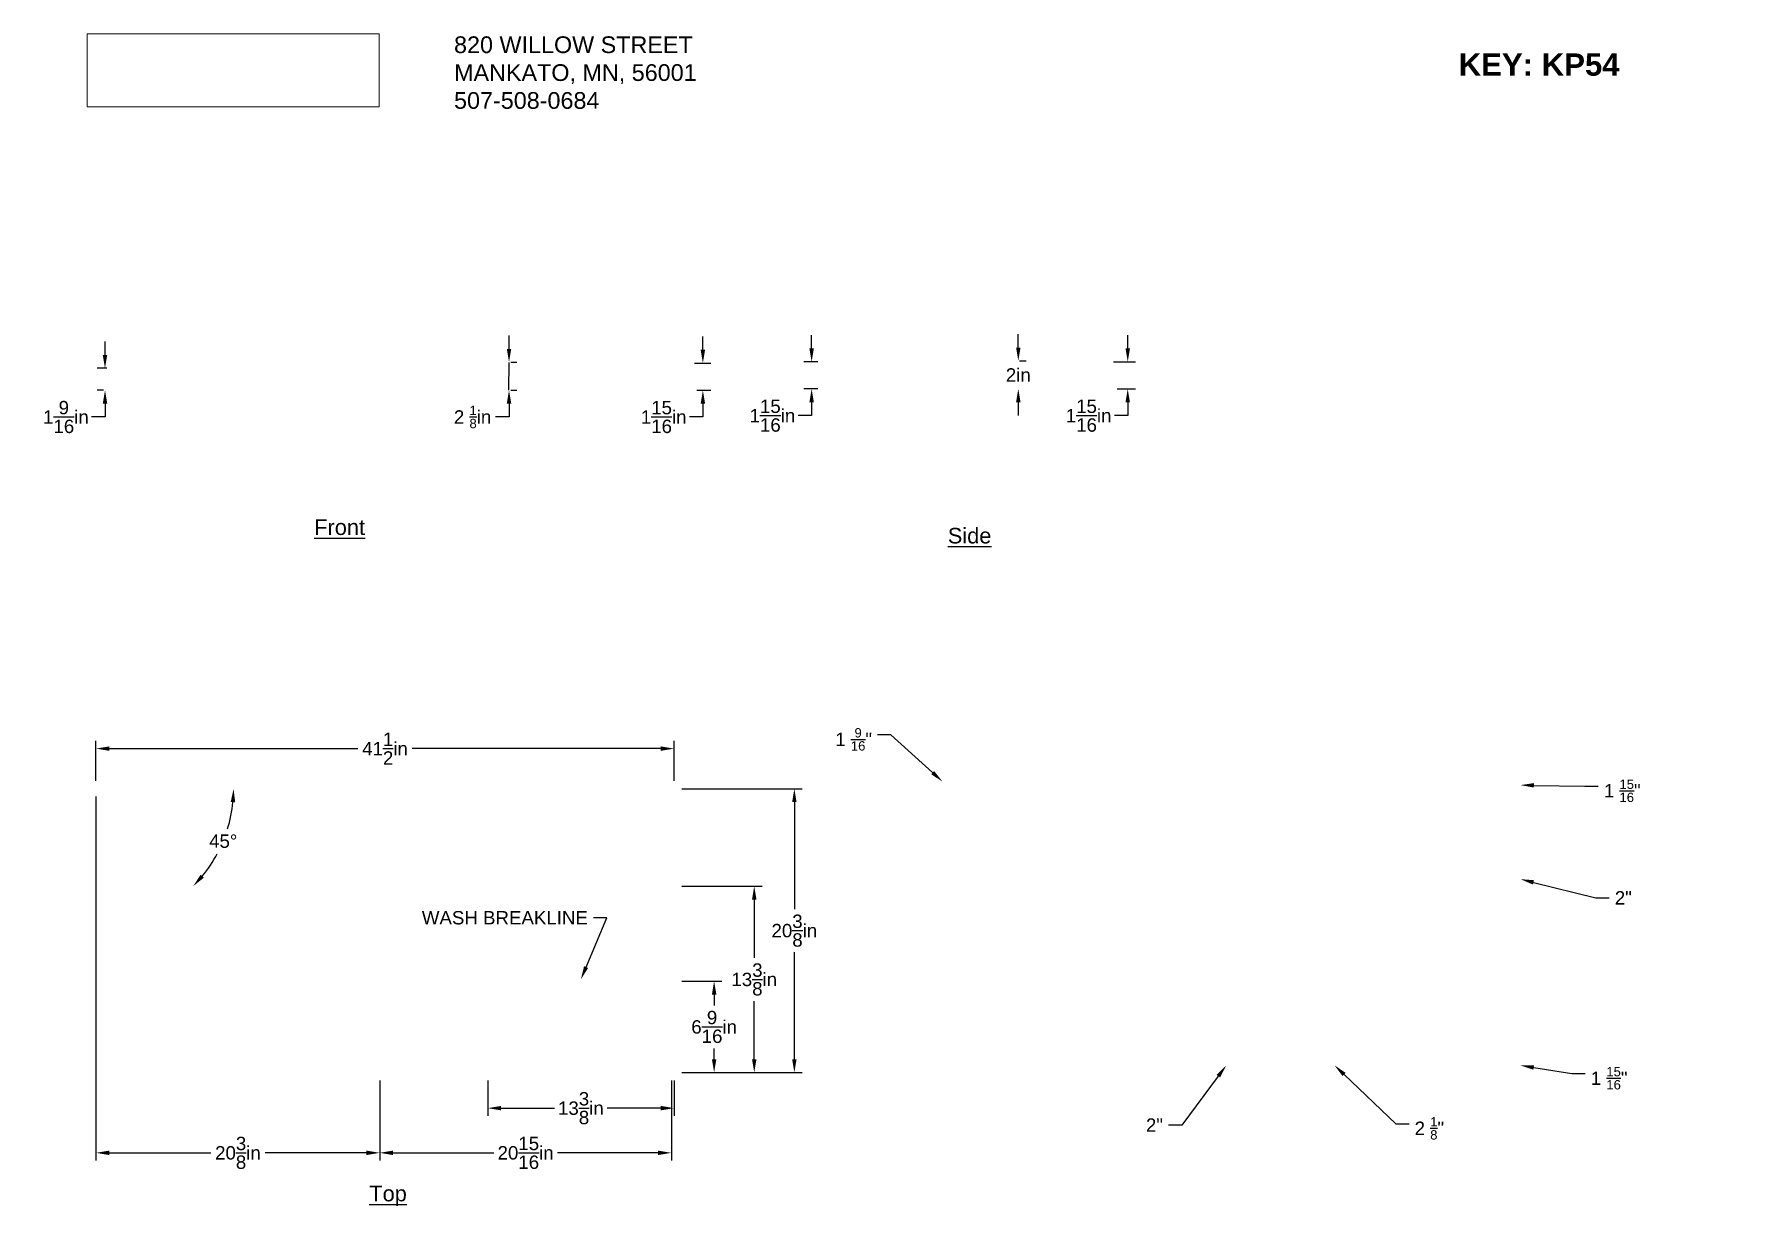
# Paper-space layout 'kp54' of a CAD drawing. Header units: inches. Extents: x 0.4 to 15.6, y 0.2 to 10.7.
import ezdxf
from ezdxf import colors
from ezdxf.entities.mleader import LeaderData, LeaderLine
from ezdxf.math import Vec2, Vec3

# ---------------------------------------------------------------- set-up
doc = ezdxf.new("R2010")
doc.units = ezdxf.units.IN
doc.header["$LTSCALE"] = 0.75
doc.header["$MEASUREMENT"] = 0
doc.linetypes.add('CENTER2', pattern=[1.125, 0.75, -0.125, 0.125, -0.125])
for name, color, linetype, lineweight in [('Annotations', 7, 'Continuous', 25), ('Dimensions', 7, 'Continuous', 25), ('Sketch1', 7, 'Continuous', 35)]:
    doc.layers.add(name, color=color, linetype=linetype, lineweight=lineweight)
doc.styles.get("Standard").update_dxf_attribs({"font": 'arial.ttf'})
doc.dimstyles.get("Standard").update_dxf_attribs({"dimtxt": 0.12, "dimasz": 0.12, "dimexe": 0.07, "dimexo": 0.07, "dimgap": 0.05, "dimtad": 0, "dimtih": 1, "dimtoh": 1, "dimdec": 4, "dimzin": 12, "dimdsep": 46, "dimlunit": 5, "dimtxsty": 'Standard', "dimcen": 0, "dimclrd": 256, "dimclre": 256, "dimclrt": 256, "dimazin": 3, "dimtp": 0.01, "dimtm": 0.01, "dimtfac": 1, "dimtdec": 4, "dimtofl": 0, "dimtmove": 0, "dimatfit": 3, "dimfxl": 1, "dimtolj": 1, "dimtzin": 12, "dimarcsym": 1})
picture_1 = doc.add_image_def('image1.jpg', size_in_pixel=(512, 128))

# ---------------------------------------------------------------- blocks, each defined once
blk = doc.blocks.new('*D28')
at = {"layer": 'Defpoints', "color": 0, "lineweight": 25, "transparency": 16777216}
for p in [(6.123, 2.248), (6.483, 2.248), (6.123, 1.429)]:
    blk.add_point(p, dxfattribs=at)
at = {"layer": 'Dimensions', "lineweight": -2, "transparency": 16777216}
for p, q in [((6.193, 2.248), (6.553, 2.248)), ((6.483, 2.128), (6.483, 2.032)), ((6.483, 1.549), (6.483, 1.645)), ((6.193, 1.429), (6.553, 1.429))]:
    blk.add_line(p, q, dxfattribs=at)
at = {"layer": 'Dimensions', "lineweight": 25, "transparency": 16777216}
for points in [[(6.463, 2.128), (6.503, 2.128), (6.483, 2.248)], [(6.463, 1.549), (6.503, 1.549), (6.483, 1.429)]]:
    blk.add_solid(points, dxfattribs=at)
at = {"layer": 'Dimensions', "lineweight": 25, "transparency": 16777216, "insert": (6.483, 1.839), "char_height": 0.12, "attachment_point": 5}
blk.add_mtext('\\A1;6{\\H1x;\\S9/16;}in', dxfattribs=at)
blk = doc.blocks.new('*D29')
at = {"layer": 'Defpoints', "color": 0, "lineweight": 25, "transparency": 16777216}
for p in [(6.123, 3.101), (6.123, 1.429), (6.843, 1.429)]:
    blk.add_point(p, dxfattribs=at)
at = {"layer": 'Dimensions', "lineweight": -2, "transparency": 16777216}
for p, q in [((6.193, 3.101), (6.913, 3.101)), ((6.843, 2.981), (6.843, 2.459)), ((6.843, 1.549), (6.843, 2.071)), ((6.193, 1.429), (6.913, 1.429))]:
    blk.add_line(p, q, dxfattribs=at)
at = {"layer": 'Dimensions', "lineweight": 25, "transparency": 16777216}
for points in [[(6.823, 2.981), (6.863, 2.981), (6.843, 3.101)], [(6.823, 1.549), (6.863, 1.549), (6.843, 1.429)]]:
    blk.add_solid(points, dxfattribs=at)
at = {"layer": 'Dimensions', "lineweight": 25, "transparency": 16777216, "insert": (6.843, 2.265), "char_height": 0.12, "attachment_point": 5}
blk.add_mtext('\\A1;13{\\H1x;\\S3/8;}in', dxfattribs=at)
blk = doc.blocks.new('*D30')
at = {"layer": 'Defpoints', "color": 0, "lineweight": 25, "transparency": 16777216}
for p in [(4.451, 1.429), (6.123, 1.429), (4.451, 1.11)]:
    blk.add_point(p, dxfattribs=at)
at = {"layer": 'Dimensions', "lineweight": -2, "transparency": 16777216}
for p, q in [((4.451, 1.359), (4.451, 1.04)), ((6.123, 1.359), (6.123, 1.04)), ((4.571, 1.11), (5.05, 1.11)), ((6.003, 1.11), (5.524, 1.11))]:
    blk.add_line(p, q, dxfattribs=at)
at = {"layer": 'Dimensions', "lineweight": 25, "transparency": 16777216}
for points in [[(4.571, 1.13), (4.571, 1.09), (4.451, 1.11)], [(6.003, 1.13), (6.003, 1.09), (6.123, 1.11)]]:
    blk.add_solid(points, dxfattribs=at)
at = {"layer": 'Dimensions', "lineweight": 25, "transparency": 16777216, "insert": (5.287, 1.11), "char_height": 0.12, "attachment_point": 5}
blk.add_mtext('\\A1;13{\\H1x;\\S3/8;}in', dxfattribs=at)
blk = doc.blocks.new('*D31')
at = {"layer": 'Defpoints', "color": 0, "lineweight": 25, "transparency": 16777216}
for p in [(0.935, 3.976), (6.123, 3.976), (0.967, 3.945), (2.005, 3.359), (3.482, 1.429)]:
    blk.add_point(p, dxfattribs=at)
at = {"layer": 'Dimensions', "lineweight": -2, "transparency": 16777216}
for start, end in [(343.0243, 354.4297), (320.5703, 331.8495)]:
    blk.add_arc((0.935, 3.976), 1.235, start, end, dxfattribs=at)
at = {"layer": 'Dimensions', "lineweight": 25, "transparency": 16777216}
for points in [[(2.144, 3.857), (2.184, 3.855), (2.17, 3.976)], [(1.904, 3.178), (1.874, 3.205), (1.808, 3.103)]]:
    blk.add_solid(points, dxfattribs=at)
at = {"layer": 'Dimensions', "lineweight": 25, "transparency": 16777216, "insert": (2.077, 3.505), "char_height": 0.12, "attachment_point": 5}
blk.add_mtext('\\A1;45°', dxfattribs=at)
blk = doc.blocks.new('*D33')
at = {"layer": 'Defpoints', "color": 0, "lineweight": 25, "transparency": 16777216}
for p in [(1.103, 7.749), (1.016, 7.552), (1.072, 7.552)]:
    blk.add_point(p, dxfattribs=at)
at = {"layer": 'Dimensions', "lineweight": -2, "transparency": 16777216}
for p, q in [((1.016, 7.869), (1.016, 7.989)), ((1.033, 7.749), (0.946, 7.749)), ((1.002, 7.552), (0.946, 7.552)), ((1.016, 7.432), (1.016, 7.312)), ((1.016, 7.312), (0.896, 7.312))]:
    blk.add_line(p, q, dxfattribs=at)
at = {"layer": 'Dimensions', "lineweight": 25, "transparency": 16777216}
for points in [[(0.996, 7.869), (1.036, 7.869), (1.016, 7.749)], [(0.996, 7.432), (1.036, 7.432), (1.016, 7.552)]]:
    blk.add_solid(points, dxfattribs=at)
at = {"layer": 'Dimensions', "lineweight": 25, "transparency": 16777216, "insert": (0.665, 7.312), "char_height": 0.12, "attachment_point": 5}
blk.add_mtext('\\A1;1{\\H1x;\\S9/16;}in', dxfattribs=at)
blk = doc.blocks.new('*D34')
at = {"layer": 'Defpoints', "color": 0, "lineweight": 25, "transparency": 16777216}
for p in [(6.236, 7.795), (6.259, 7.552), (6.382, 7.552)]:
    blk.add_point(p, dxfattribs=at)
at = {"layer": 'Dimensions', "lineweight": -2, "transparency": 16777216}
for p, q in [((6.382, 7.915), (6.382, 8.035)), ((6.306, 7.795), (6.452, 7.795)), ((6.329, 7.552), (6.452, 7.552)), ((6.382, 7.432), (6.382, 7.312)), ((6.382, 7.312), (6.262, 7.312))]:
    blk.add_line(p, q, dxfattribs=at)
at = {"layer": 'Dimensions', "lineweight": 25, "transparency": 16777216}
for points in [[(6.362, 7.915), (6.402, 7.915), (6.382, 7.795)], [(6.362, 7.432), (6.402, 7.432), (6.382, 7.552)]]:
    blk.add_solid(points, dxfattribs=at)
at = {"layer": 'Dimensions', "lineweight": 25, "transparency": 16777216, "insert": (6.03, 7.312), "char_height": 0.12, "attachment_point": 5}
blk.add_mtext('\\A1;1{\\H1x;\\S15/16;}in', dxfattribs=at)
blk = doc.blocks.new('*D35')
at = {"layer": 'Defpoints', "color": 0, "lineweight": 25, "transparency": 16777216}
for p in [(7.483, 7.807), (7.358, 7.564), (7.483, 7.564)]:
    blk.add_point(p, dxfattribs=at)
at = {"layer": 'Dimensions', "lineweight": -2, "transparency": 16777216}
for p, q in [((7.358, 7.927), (7.358, 8.047)), ((7.413, 7.807), (7.288, 7.807)), ((7.413, 7.564), (7.288, 7.564)), ((7.358, 7.324), (7.238, 7.324)), ((7.358, 7.444), (7.358, 7.324))]:
    blk.add_line(p, q, dxfattribs=at)
at = {"layer": 'Dimensions', "lineweight": 25, "transparency": 16777216}
for points in [[(7.338, 7.927), (7.378, 7.927), (7.358, 7.807)], [(7.338, 7.444), (7.378, 7.444), (7.358, 7.564)]]:
    blk.add_solid(points, dxfattribs=at)
at = {"layer": 'Dimensions', "lineweight": 25, "transparency": 16777216, "insert": (7.006, 7.324), "char_height": 0.12, "attachment_point": 5}
blk.add_mtext('\\A1;1{\\H1x;\\S15/16;}in', dxfattribs=at)
blk = doc.blocks.new('*D37')
at = {"layer": 'Defpoints', "color": 0, "lineweight": 25, "transparency": 16777216}
for p in [(9.154, 7.815), (9.213, 7.564), (9.213, 7.564)]:
    blk.add_point(p, dxfattribs=at)
at = {"layer": 'Dimensions', "lineweight": -2, "transparency": 16777216}
for p, q in [((9.213, 7.935), (9.213, 8.055)), ((9.224, 7.815), (9.283, 7.815)), ((9.213, 7.444), (9.213, 7.324))]:
    blk.add_line(p, q, dxfattribs=at)
at = {"layer": 'Dimensions', "lineweight": 25, "transparency": 16777216}
for points in [[(9.193, 7.935), (9.233, 7.935), (9.213, 7.815)], [(9.193, 7.444), (9.233, 7.444), (9.213, 7.564)]]:
    blk.add_solid(points, dxfattribs=at)
at = {"layer": 'Dimensions', "lineweight": 25, "transparency": 16777216, "insert": (9.213, 7.689), "char_height": 0.12, "attachment_point": 5}
blk.add_mtext('\\A1;2in', dxfattribs=at)
blk = doc.blocks.new('*D38')
at = {"layer": 'Defpoints', "color": 0, "lineweight": 25, "transparency": 16777216}
for p in [(9.998, 7.807), (10.03, 7.564), (10.195, 7.564)]:
    blk.add_point(p, dxfattribs=at)
at = {"layer": 'Dimensions', "lineweight": -2, "transparency": 16777216}
for p, q in [((10.195, 7.927), (10.195, 8.047)), ((10.068, 7.807), (10.265, 7.807)), ((10.1, 7.564), (10.265, 7.564)), ((10.195, 7.324), (10.075, 7.324)), ((10.195, 7.444), (10.195, 7.324))]:
    blk.add_line(p, q, dxfattribs=at)
at = {"layer": 'Dimensions', "lineweight": 25, "transparency": 16777216}
for points in [[(10.175, 7.927), (10.215, 7.927), (10.195, 7.807)], [(10.175, 7.444), (10.215, 7.444), (10.195, 7.564)]]:
    blk.add_solid(points, dxfattribs=at)
at = {"layer": 'Dimensions', "lineweight": 25, "transparency": 16777216, "insert": (9.844, 7.324), "char_height": 0.12, "attachment_point": 5}
blk.add_mtext('\\A1;1{\\H1x;\\S15/16;}in', dxfattribs=at)
blk = doc.blocks.new('*D40')
at = {"layer": 'Defpoints', "color": 0, "lineweight": 25, "transparency": 16777216}
for p in [(4.587, 7.803), (4.587, 7.552), (4.642, 7.552)]:
    blk.add_point(p, dxfattribs=at)
at = {"layer": 'Dimensions', "lineweight": -2, "transparency": 16777216}
for p, q in [((4.642, 7.923), (4.642, 8.043)), ((4.657, 7.803), (4.712, 7.803)), ((4.657, 7.552), (4.712, 7.552)), ((4.642, 7.432), (4.642, 7.312)), ((4.642, 7.312), (4.522, 7.312))]:
    blk.add_line(p, q, dxfattribs=at)
at = {"layer": 'Dimensions', "lineweight": 25, "transparency": 16777216}
for points in [[(4.622, 7.923), (4.662, 7.923), (4.642, 7.803)], [(4.622, 7.432), (4.662, 7.432), (4.642, 7.552)]]:
    blk.add_solid(points, dxfattribs=at)
at = {"layer": 'Dimensions', "lineweight": 25, "transparency": 16777216, "insert": (4.315, 7.312), "char_height": 0.12, "attachment_point": 5}
blk.add_mtext('\\A1;2 {\\H0.7x;\\S1/8;}in', dxfattribs=at)
blk = doc.blocks.new('*D43')
at = {"layer": 'Defpoints', "color": 0, "lineweight": 25, "transparency": 16777216}
for p in [(0.935, 4.336), (0.935, 3.976), (6.123, 3.976)]:
    blk.add_point(p, dxfattribs=at)
at = {"layer": 'Dimensions', "lineweight": -2, "transparency": 16777216}
for p, q in [((0.935, 4.046), (0.935, 4.406)), ((1.055, 4.336), (3.284, 4.336)), ((6.003, 4.336), (3.774, 4.336)), ((6.123, 4.046), (6.123, 4.406))]:
    blk.add_line(p, q, dxfattribs=at)
at = {"layer": 'Dimensions', "lineweight": 25, "transparency": 16777216}
for points in [[(1.055, 4.356), (1.055, 4.316), (0.935, 4.336)], [(6.003, 4.356), (6.003, 4.316), (6.123, 4.336)]]:
    blk.add_solid(points, dxfattribs=at)
at = {"layer": 'Dimensions', "lineweight": 25, "transparency": 16777216, "insert": (3.529, 4.336), "char_height": 0.12, "attachment_point": 5}
blk.add_mtext('\\A1;41{\\H1x;\\S1/2;}in', dxfattribs=at)
blk = doc.blocks.new('*D44')
at = {"layer": 'Defpoints', "color": 0, "lineweight": 25, "transparency": 16777216}
for p in [(3.482, 1.429), (6.099, 1.429), (6.099, 0.709)]:
    blk.add_point(p, dxfattribs=at)
at = {"layer": 'Dimensions', "lineweight": -2, "transparency": 16777216}
for p, q in [((3.482, 1.359), (3.482, 0.639)), ((6.099, 1.359), (6.099, 0.639)), ((3.602, 0.709), (4.506, 0.709)), ((5.979, 0.709), (5.076, 0.709))]:
    blk.add_line(p, q, dxfattribs=at)
at = {"layer": 'Dimensions', "lineweight": 25, "transparency": 16777216}
for points in [[(3.602, 0.729), (3.602, 0.689), (3.482, 0.709)], [(5.979, 0.729), (5.979, 0.689), (6.099, 0.709)]]:
    blk.add_solid(points, dxfattribs=at)
at = {"layer": 'Dimensions', "lineweight": 25, "transparency": 16777216, "insert": (4.791, 0.709), "char_height": 0.12, "attachment_point": 5}
blk.add_mtext('\\A1;20{\\H1x;\\S15/16;}in', dxfattribs=at)
blk = doc.blocks.new('*D46')
at = {"layer": 'Defpoints', "color": 0, "lineweight": 25, "transparency": 16777216}
for p in [(0.935, 3.976), (3.482, 1.429), (0.935, 0.709)]:
    blk.add_point(p, dxfattribs=at)
at = {"layer": 'Dimensions', "lineweight": -2, "transparency": 16777216}
for p, q in [((0.935, 3.906), (0.935, 0.639)), ((3.482, 1.359), (3.482, 0.639)), ((1.055, 0.709), (1.965, 0.709)), ((3.362, 0.709), (2.453, 0.709))]:
    blk.add_line(p, q, dxfattribs=at)
at = {"layer": 'Dimensions', "lineweight": 25, "transparency": 16777216}
for points in [[(1.055, 0.729), (1.055, 0.689), (0.935, 0.709)], [(3.362, 0.729), (3.362, 0.689), (3.482, 0.709)]]:
    blk.add_solid(points, dxfattribs=at)
at = {"layer": 'Dimensions', "lineweight": 25, "transparency": 16777216, "insert": (2.209, 0.709), "char_height": 0.12, "attachment_point": 5}
blk.add_mtext('\\A1;20{\\H1x;\\S3/8;}in', dxfattribs=at)
blk = doc.blocks.new('*D59')
at = {"layer": 'Defpoints', "color": 0, "lineweight": 25, "transparency": 16777216}
for p in [(6.123, 3.976), (6.123, 1.429), (7.203, 1.429)]:
    blk.add_point(p, dxfattribs=at)
at = {"layer": 'Dimensions', "lineweight": -2, "transparency": 16777216}
for p, q in [((6.193, 3.976), (7.273, 3.976)), ((7.203, 3.856), (7.203, 2.896)), ((7.203, 1.549), (7.203, 2.509)), ((6.193, 1.429), (7.273, 1.429))]:
    blk.add_line(p, q, dxfattribs=at)
at = {"layer": 'Dimensions', "lineweight": 25, "transparency": 16777216}
for points in [[(7.183, 3.856), (7.223, 3.856), (7.203, 3.976)], [(7.183, 1.549), (7.223, 1.549), (7.203, 1.429)]]:
    blk.add_solid(points, dxfattribs=at)
at = {"layer": 'Dimensions', "lineweight": 25, "transparency": 16777216, "insert": (7.203, 2.703), "char_height": 0.12, "attachment_point": 5}
blk.add_mtext('\\A1;20{\\H1x;\\S3/8;}in', dxfattribs=at)

psp = doc.layouts.new('kp54')

# ---------------------------------------------------------------- linework, layer by layer
at = {"layer": 'Sketch1', "linetype": 'CENTER2', "lineweight": 25}
psp.add_line((4.639966, 7.802318), (4.637541, 7.552042), dxfattribs=at)

# ---------------------------------------------------------------- texts
at = {"layer": 'Annotations', "lineweight": 25, "attachment_point": 1}
for s, width, heights, insert, char_height in [('820 WILLOW STREET\\PMANKATO, MN, 56001\\P507-508-0684', 3.69050371, [0.705063], (4.148649, 10.72739), 0.15), ('{\\fArial|b1|i0|c0|p34;KEY: KP54}', 3.64054962, [0], (13.165652, 10.574293), 0.2), ('{\\LFront}', 1.80073317, [0], (2.893276, 6.393254), 0.14), ('{\\LSide}', 1.57375004, [0], (8.580119, 6.317174), 0.14), ('{\\LTop}', 0.98359372, [0], (3.387869, 0.413829), 0.14)]:
    psp.add_mtext_dynamic_manual_height_columns(s, width=width, gutter_width=0.6, heights=heights, dxfattribs=dict(at, insert=insert, char_height=char_height))

# ---------------------------------------------------------------- dimensions: what is measured, and where the dimension line sits
at = {"layer": 'Dimensions', "lineweight": 25}
for base, p1, p2, angle, picture, middle in [((1.015764, 7.552042), (1.102756, 7.748658), (1.071507, 7.552042), 90, '*D33', (0.664536, 7.312042)), ((6.381628, 7.552042), (6.235636, 7.794908), (6.259007, 7.552042), 270, '*D34', (6.029909, 7.312042)), ((9.212681, 7.563921), (9.154415, 7.814667), (9.212681, 7.563921), 270, '*D37', (9.212681, 7.689294))]:
    dim = psp.add_linear_dim(base=base, p1=p1, p2=p2, angle=angle, dimstyle='Standard', override={"dimlfac": -8, "dimpost": 'in', "dimclrd": 256, "dimclre": 256}, dxfattribs=at)
    dim.commit()
    dim.dimension.update_dxf_attribs({"geometry": picture, "text_midpoint": middle})
dim = psp.add_linear_dim(base=(4.642103, 7.552042), p1=(4.587398, 7.802787), p2=(4.587311, 7.552042), angle=270, text='2 {\\H0.7x;\\S1/8;}in', dimstyle='Standard', override={"dimlfac": -8, "dimpost": 'in'}, dxfattribs=at)
dim.commit()
dim.dimension.update_dxf_attribs({"geometry": '*D40', "text_midpoint": (4.314704, 7.312042), "dimtype": 160})
for p1, p2, distance, picture, middle in [((7.482806, 7.806788), (7.482806, 7.563921), -0.124801, '*D35', (7.006285, 7.323921)), ((6.122818, 3.976063), (0.935318, 3.976063), -0.36, '*D43', (3.529068, 4.336063)), ((6.122818, 3.976063), (6.122818, 1.429188), 1.08, '*D59', (7.202818, 2.702625)), ((6.122818, 3.100797), (6.122818, 1.429188), 0.72, '*D29', (6.842818, 2.264992)), ((6.122818, 1.429188), (6.122818, 2.247937), -0.36, '*D28', (6.482818, 1.838562)), ((3.482193, 1.429188), (6.099447, 1.429188), -0.72, '*D44', (4.79082, 0.709188)), ((6.122818, 1.429188), (4.451208, 1.429188), 0.319633, '*D30', (5.287013, 1.109554))]:
    dim = psp.add_aligned_dim(p1=p1, p2=p2, distance=distance, dimstyle='Standard', override={"dimlfac": -8, "dimpost": 'in', "dimclrd": 256, "dimclre": 256}, dxfattribs=at)
    dim.commit()
    dim.dimension.update_dxf_attribs({"geometry": picture, "text_midpoint": middle})
dim = psp.add_linear_dim(base=(10.195385, 7.563921), p1=(9.998432, 7.806576), p2=(10.029681, 7.563921), angle=270, dimstyle='Standard', override={"dimlfac": -8, "dimpost": 'in'}, dxfattribs=at)
dim.commit()
dim.dimension.update_dxf_attribs({"geometry": '*D38', "text_midpoint": (9.843666, 7.323921), "dimtype": 160})
dim = psp.add_angular_dim_2l(base=(2.004691, 3.35866), line1=((3.482193, 1.429188), (0.966566, 3.944814)), line2=((6.122818, 3.976063), (0.935318, 3.976063)), dimstyle='Standard', override={"dimpost": ''}, dxfattribs=at)
dim.commit()
dim.dimension.update_dxf_attribs({"geometry": '*D31', "text_midpoint": (2.076541, 3.504518), "dimtype": 162})
dim = psp.add_linear_dim(base=(0.935318, 0.709188), p1=(3.482193, 1.429188), p2=(0.935318, 3.976063), dimstyle='Standard', override={"dimlfac": -8, "dimpost": 'in', "dimclrd": 256, "dimclre": 256}, dxfattribs=at)
dim.commit()
dim.dimension.update_dxf_attribs({"geometry": '*D46', "text_midpoint": (2.208755, 0.709188)})

# ---------------------------------------------------------------- pictures from other files: only their frames are drawn
at = {"layer": 'Annotations', "linetype": 'Continuous', "lineweight": 0}
image = psp.add_image(picture_1, insert=(0.856002, 10.093926), size_in_units=(2.62008, 0.65502), dxfattribs=at)
image.dxf.flags = 15

# ---------------------------------------------------------------- leaders
at = {"layer": 'Annotations', "lineweight": 25}
ml = psp.add_multileader_mtext('Standard', dxfattribs=at)
ml.set_content('\\A1;1 {\\H0.7x;\\S9/16;}"', color=256)
ml.set_leader_properties()
ml.build(insert=Vec2(0, 0))
ml.multileader.update_dxf_attribs({"dogleg_length": 0.12, "arrow_head_size": 0.12})
ctx = ml.context
ctx.base_point, ctx.char_height, ctx.arrow_head_size, ctx.landing_gap_size, ctx.plane_origin = Vec3(7.558904, 4.460066), 0.12, 0.12, 0.05, Vec3(8.532595, 4.039995)
ctx.text_align_type = 2
notes = []
notes.append((ctx, [(0, (1, 1, 0), (8.070089, 4.460066), (-1, 0), 0.12, [(0, [(8.532595, 4.039995)], 0, [])])]))
ctx.mtext.insert, ctx.mtext.alignment, ctx.mtext.flow_direction = Vec3(7.900089, 4.520066), 3, 5
ml = psp.add_multileader_mtext('Standard', dxfattribs=at)
ml.set_content('\\A1;1 {\\H0.7x;\\S15/16;}"', color=256)
ml.set_leader_properties()
ml.build(insert=Vec2(0, 0))
ml.multileader.update_dxf_attribs({"dogleg_length": 0.12, "arrow_head_size": 0.12})
ctx = ml.context
ctx.base_point, ctx.char_height, ctx.arrow_head_size, ctx.landing_gap_size, ctx.plane_origin = Vec3(14.418709, 3.998418), 0.12, 0.12, 0.05, Vec3(13.720095, 4.008746)
notes.append((ctx, [(0, (1, 1, 0), (14.298709, 3.998418), (1, 0), 0.12, [(0, [(13.720095, 4.008746)], 0, [])])]))
ctx.mtext.insert, ctx.mtext.flow_direction = Vec3(14.468709, 4.058418), 5
ml = psp.add_multileader_mtext('Standard', dxfattribs=at)
ml.set_content('2"', color=256)
ml.set_leader_properties()
ml.build(insert=Vec2(0, 0))
ml.multileader.update_dxf_attribs({"dogleg_length": 0.12, "arrow_head_size": 0.12})
ctx = ml.context
ctx.base_point, ctx.char_height, ctx.arrow_head_size, ctx.landing_gap_size, ctx.plane_origin = Vec3(14.516478, 2.997034), 0.12, 0.12, 0.05, Vec3(13.720095, 3.164729)
notes.append((ctx, [(0, (1, 1, 0), (14.396478, 2.997034), (1, 0), 0.12, [(0, [(13.720095, 3.164729)], 0, [])])]))
ctx.mtext.insert, ctx.mtext.flow_direction = Vec3(14.566478, 3.057034), 5
ml = psp.add_multileader_mtext('Standard', dxfattribs=at)
ml.set_content('WASH BREAKLINE', color=256)
ml.set_leader_properties()
ml.build(insert=Vec2(0, 0))
ml.multileader.update_dxf_attribs({"dogleg_length": 0.12, "arrow_head_size": 0.12})
ctx = ml.context
ctx.base_point, ctx.char_height, ctx.arrow_head_size, ctx.landing_gap_size, ctx.plane_origin = Vec3(3.820432, 2.817708), 0.12, 0.12, 0.05, Vec3(4.750998, 2.826766)
ctx.text_align_type = 2
notes.append((ctx, [(1, (1, 1, 0), (5.519886, 2.817708), (-1, 0), 0.12, [(0, [(5.287013, 2.264992)], 0, [])])]))
ctx.mtext.insert, ctx.mtext.alignment, ctx.mtext.flow_direction = Vec3(5.349886, 2.878731), 3, 5
ml = psp.add_multileader_mtext('Standard', dxfattribs=at)
ml.set_content('2"', color=256)
ml.set_leader_properties()
ml.build(insert=Vec2(0, 0))
ml.multileader.update_dxf_attribs({"dogleg_length": 0.12, "arrow_head_size": 0.12})
ctx = ml.context
ctx.base_point, ctx.char_height, ctx.arrow_head_size, ctx.landing_gap_size, ctx.plane_origin = Vec3(10.321297, 0.957629), 0.12, 0.12, 0.05, Vec3(11.07947, 1.49312)
ctx.text_align_type = 2
notes.append((ctx, [(0, (1, 1, 0), (10.68127, 0.957629), (-1, 0), 0.12, [(0, [(11.07947, 1.49312)], 0, [])])]))
ctx.mtext.insert, ctx.mtext.alignment, ctx.mtext.flow_direction = Vec3(10.51127, 1.017629), 3, 5
ml = psp.add_multileader_mtext('Standard', dxfattribs=at)
ml.set_content('\\A1;2 {\\H0.7x;\\S1/8;}"', color=256)
ml.set_leader_properties()
ml.build(insert=Vec2(0, 0))
ml.multileader.update_dxf_attribs({"dogleg_length": 0.12, "arrow_head_size": 0.12})
ctx = ml.context
ctx.base_point, ctx.char_height, ctx.arrow_head_size, ctx.landing_gap_size, ctx.plane_origin = Vec3(12.719979, 0.969841), 0.12, 0.12, 0.05, Vec3(12.050181, 1.494816)
notes.append((ctx, [(0, (1, 1, 0), (12.599979, 0.969841), (1, 0), 0.12, [(0, [(12.050181, 1.494816)], 0, [])])]))
ctx.mtext.insert, ctx.mtext.flow_direction = Vec3(12.769979, 1.029841), 5
ml = psp.add_multileader_mtext('Standard', dxfattribs=at)
ml.set_content('\\A1;1 {\\H0.7x;\\S15/16;}"', color=256)
ml.set_leader_properties()
ml.build(insert=Vec2(0, 0))
ml.multileader.update_dxf_attribs({"dogleg_length": 0.12, "arrow_head_size": 0.12})
ctx = ml.context
ctx.base_point, ctx.char_height, ctx.arrow_head_size, ctx.landing_gap_size, ctx.plane_origin = Vec3(14.30087, 1.419509), 0.12, 0.12, 0.05, Vec3(13.720095, 1.49312)
notes.append((ctx, [(0, (1, 1, 0), (14.18087, 1.419509), (1, 0), 0.12, [(0, [(13.720095, 1.49312)], 0, [])])]))
ctx.mtext.insert, ctx.mtext.flow_direction = Vec3(14.35087, 1.479509), 5
for ctx, leaders in notes:
    for number, flags, end, landing, length, lines in leaders:
        leader = LeaderData()
        leader.index, (leader.has_last_leader_line, leader.has_dogleg_vector, leader.attachment_direction) = number, flags
        leader.last_leader_point, leader.dogleg_vector, leader.dogleg_length = Vec3(end), Vec3(landing), length
        for number, points, colour, breaks in lines:
            line = LeaderLine()
            line.index, line.vertices, line.color, line.breaks = number, Vec3.list(points), colors.encode_raw_color(colour), breaks
            leader.lines.append(line)
        ctx.leaders.append(leader)

doc.saveas('drawing.dxf')
